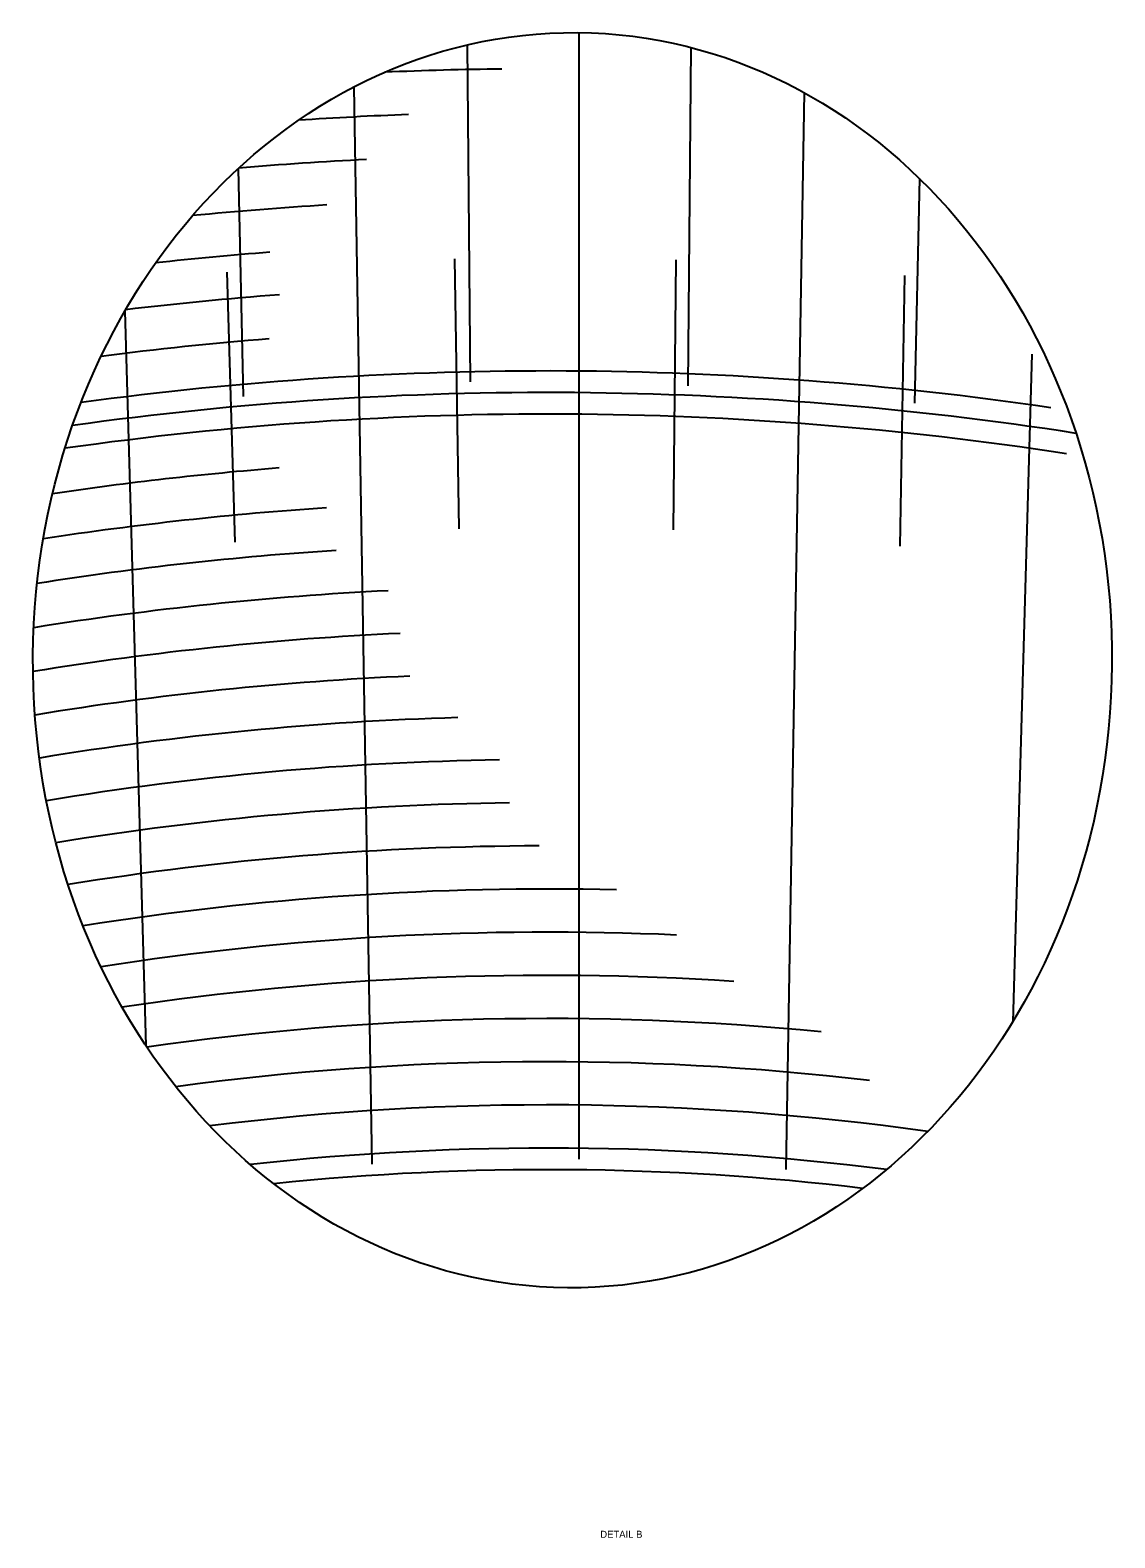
# Model space of a CAD drawing. Extents: x -939.5 to -875.2, y 370.2 to 461.6.
# Drawn here: x -891.91 to -875.18, y 370.22 to 393.5 of the extents above; entities that cross this region are included whole.
import ezdxf

# ---------------------------------------------------------------- set-up
doc = ezdxf.new("R2010")
doc.units = 0
for name, color, linetype in [('pp_PRESENTATION', 7, 'Continuous'), ('rd_NO-PLOT', 7, 'Continuous'), ('str_Concrete-A', 7, 'Continuous'), ('str_Reinforcement-A', 7, 'Continuous'), ('str_Reinforcement-B', 7, 'Continuous'), ('str_Reinforcement-C', 7, 'Continuous'), ('str_Reinforcement-D', 7, 'Continuous')]:
    doc.layers.add(name, color=color, linetype=linetype)

msp = doc.modelspace()

# ---------------------------------------------------------------- linework, layer by layer
at = {"layer": 'pp_PRESENTATION'}
msp.add_ellipse((-883.546, 383.773), major_axis=(0.079, 9.691), ratio=0.859085, dxfattribs=at)
at = {"layer": 'str_Concrete-A'}
for radius, start, end in [(53.088, 81.1634, 97.9363), (41.088, 83.201, 95.9007), (41.088, 83.201, 95.9007)]:
    msp.add_arc((-883.93, 334.818), radius, start, end, dxfattribs=at)
at = {"layer": 'str_Reinforcement-A'}
for radius, start, end in [(58.088, 90.69435, 92.47772), (57.421, 92.14317, 93.83764), (56.755, 92.8211, 94.8186), (56.088, 93.4798, 95.6056), (55.421, 94.4351, 96.2652), (54.755, 94.3324, 96.8302), (54.088, 94.5582, 97.3196), (53.421, 81.6431, 97.745), (52.755, 81.2667, 98.1142), (52.088, 94.5618, 98.4324), (51.421, 93.8038, 98.7029), (50.755, 93.6838, 98.928), (50.088, 92.8158, 99.1089), (49.421, 92.6394, 99.246), (48.755, 92.4974, 99.339), (48.088, 91.6504, 99.3868), (47.421, 90.8967, 99.3877), (46.755, 90.7207, 99.3393), (46.088, 90.1591, 99.2379), (45.421, 88.6589, 99.0792), (44.755, 87.4531, 98.8569), (44.088, 86.2642, 98.563), (43.421, 84.4181, 98.1863), (42.755, 83.3244, 97.7112), (42.088, 81.9872, 97.1143), (41.421, 82.7436, 96.358)]:
    msp.add_arc((-883.93, 334.818), radius, start, end, dxfattribs=at)
at = {"layer": 'str_Reinforcement-B'}
for p, q in [((-885.366, 389.971), (-885.301, 385.804)), ((-888.88, 389.767), (-888.756, 385.594)), ((-881.949, 389.954), (-881.993, 385.786)), ((-878.423, 389.714), (-878.496, 385.532))]:
    msp.add_line(p, q, dxfattribs=at)
at = {"layer": 'str_Reinforcement-C'}
for p, q in [((-885.173, 393.273), (-885.127, 388.069)), ((-881.72, 393.234), (-881.767, 388.012)), ((-888.707, 391.363), (-888.627, 387.845)), ((-878.19, 391.209), (-878.269, 387.744))]:
    msp.add_line(p, q, dxfattribs=at)
at = {"layer": 'str_Reinforcement-D'}
for p, q in [((-883.447, 393.464), (-883.447, 376.067)), ((-886.922, 392.622), (-886.643, 375.99)), ((-879.972, 392.537), (-880.251, 375.907)), ((-890.455, 389.162), (-890.13, 377.823)), ((-876.457, 388.497), (-876.752, 378.189))]:
    msp.add_line(p, q, dxfattribs=at)

# ---------------------------------------------------------------- texts
at = {"layer": 'rd_NO-PLOT'}
msp.add_text('DETAIL B', height=0.1094, dxfattribs=at).set_placement((-883.117, 370.221))

doc.saveas('drawing.dxf')
